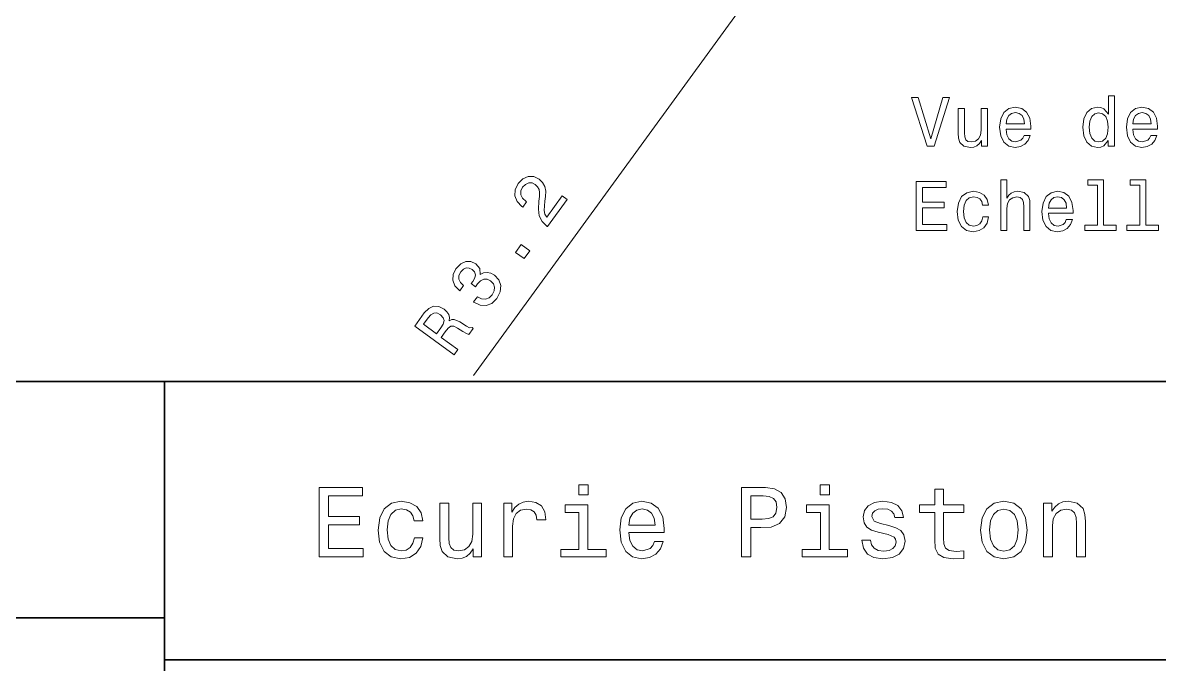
# Model space of a CAD drawing. Extents: x 0 to 296, y 0 to 210.
# Drawn here: x 151.8 to 233.5, y 49.7 to 95.8 of the extents above; entities that cross this region are included whole.
import ezdxf

# ---------------------------------------------------------------- set-up
doc = ezdxf.new("R2010")
doc.units = 0

msp = doc.modelspace()

# ---------------------------------------------------------------- linework, layer by layer
at = {"color": 7, "lineweight": 13}
msp.add_line((211.814133, 108.352463), (184.19104, 70.415001), dxfattribs=at)
at = {"color": 7, "lineweight": 35}
for p, q in [((97, 70), (287, 70)), ((162, 10), (162, 70)), ((97, 53), (162, 53)), ((162, 50), (287, 50))]:
    msp.add_line(p, q, dxfattribs=at)
at = {"color": 7, "lineweight": 13}
for points in [[(217.944702, 90.400879), (217.067169, 87.420334), (216.164444, 90.400879), (215.685333, 90.400879), (216.815018, 86.895836), (217.319336, 86.895836), (218.423798, 90.400879)], [(229.831589, 87.314423), (229.831589, 86.895836), (230.275391, 86.895836), (230.275391, 90.516876), (229.836624, 90.516876), (229.836624, 89.190506), (229.498734, 89.573792), (229.291962, 89.664566), (229.054932, 89.699867), (228.626251, 89.599007), (228.293396, 89.316582), (228.076538, 88.862694), (228.0009, 88.252464), (228.076538, 87.642235), (228.293396, 87.183296), (228.626251, 86.895836), (229.054932, 86.800018), (229.291962, 86.83532), (229.503769, 86.926094)], [(221.147141, 89.60405), (220.703339, 89.60405), (220.703339, 88.040649), (220.652908, 87.677536), (220.506653, 87.415291), (220.279709, 87.253906), (219.982162, 87.203476), (219.745132, 87.24382), (219.593826, 87.364853), (219.508102, 87.571625), (219.48793, 87.864136), (219.48793, 89.60405), (219.044128, 89.60405), (219.044128, 87.823792), (219.05925, 87.465721), (219.155075, 87.168167), (219.447586, 86.895836), (219.916595, 86.800018), (220.168762, 86.83532), (220.38562, 86.926094), (220.57222, 87.082436), (220.723511, 87.30938), (220.723511, 86.895836), (221.147141, 86.895836)], [(222.483597, 88.121338), (224.25882, 88.121338), (224.263855, 88.32811), (224.183167, 88.908081), (223.961273, 89.341805), (223.608246, 89.60405), (223.139221, 89.699867), (222.680283, 89.599007), (222.327255, 89.316582), (222.100311, 88.857651), (222.019623, 88.252464), (222.095276, 87.632149), (222.32222, 87.178253), (222.670197, 86.895836), (223.124084, 86.800018), (223.517456, 86.865578), (223.840225, 87.037048), (224.077255, 87.30938), (224.213425, 87.672493), (223.774673, 87.672493), (223.683884, 87.470764), (223.552765, 87.319466), (223.179565, 87.198433), (222.892105, 87.253906), (222.675247, 87.43042), (222.534027, 87.71788), (222.483597, 88.106209)], [(222.483597, 88.494537), (222.539078, 88.842522), (222.675247, 89.099724), (222.882019, 89.256065), (223.154358, 89.311539), (223.421646, 89.256065), (223.628418, 89.099724), (223.754501, 88.842522), (223.799881, 88.494537)], [(229.130569, 89.301453), (229.42308, 89.23085), (229.644989, 89.034164), (229.776108, 88.706352), (229.826538, 88.252464), (229.776108, 87.793533), (229.644989, 87.465721), (229.42308, 87.263992), (229.130569, 87.198433), (228.853195, 87.263992), (228.641388, 87.465721), (228.500168, 87.798576), (228.454788, 88.252464), (228.500168, 88.701309), (228.641388, 89.029121), (228.853195, 89.23085)], [(231.591675, 88.121338), (233.366882, 88.121338), (233.371933, 88.32811), (233.291245, 88.908081), (233.069336, 89.341805), (232.716309, 89.60405), (232.247284, 89.699867), (231.788361, 89.599007), (231.435333, 89.316582), (231.208389, 88.857651), (231.127701, 88.252464), (231.203339, 87.632149), (231.430283, 87.178253), (231.778275, 86.895836), (232.232162, 86.800018), (232.625534, 86.865578), (232.948303, 87.037048), (233.185333, 87.30938), (233.321503, 87.672493), (232.882736, 87.672493), (232.791962, 87.470764), (232.660828, 87.319466), (232.287643, 87.198433), (232.000168, 87.253906), (231.78331, 87.43042), (231.642105, 87.71788), (231.591675, 88.106209)], [(231.591675, 88.494537), (231.647141, 88.842522), (231.78331, 89.099724), (231.990082, 89.256065), (232.262421, 89.311539), (232.529709, 89.256065), (232.736481, 89.099724), (232.862564, 88.842522), (232.907959, 88.494537)], [(189.517319, 81.127861), (190.933319, 83.072586), (190.582703, 83.327881), (189.463562, 81.790855), (189.334274, 82.015991), (189.282135, 82.278542), (189.322174, 82.941849), (189.375015, 83.271454), (189.39563, 83.668182), (189.331299, 84.008224), (189.170914, 84.293449), (188.927429, 84.533112), (188.5345, 84.713165), (188.1259, 84.717468), (187.740936, 84.548599), (187.403702, 84.213974), (187.188034, 83.77211), (187.162949, 83.334976), (187.329193, 82.920715), (187.685333, 82.5616), (187.742401, 82.520035), (188.012543, 82.891037), (187.979919, 82.914787), (187.729401, 83.153343), (187.605713, 83.41185), (187.60289, 83.682152), (187.727249, 83.947197), (187.940201, 84.153976), (188.169769, 84.255074), (188.411896, 84.253456), (188.641357, 84.148766), (188.808105, 83.983673), (188.910706, 83.790436), (188.95433, 83.559044), (188.94603, 83.290604), (188.901352, 82.955063), (188.863205, 82.371468), (188.92746, 81.894234), (189.131897, 81.489594), (189.505096, 81.136765)], [(216.008102, 80.849007), (218.227112, 80.849007), (218.227112, 81.272636), (216.472076, 81.272636), (216.472076, 82.457794), (218.035477, 82.457794), (218.035477, 82.876381), (216.472076, 82.876381), (216.472076, 83.925377), (218.186768, 83.925377), (218.186768, 84.349007), (216.008102, 84.349007)], [(222.095276, 80.849007), (222.539078, 80.849007), (222.539078, 82.412407), (222.584473, 82.770477), (222.730713, 83.032722), (222.957672, 83.194107), (223.260254, 83.254623), (223.502335, 83.204193), (223.653625, 83.068024), (223.729279, 82.84108), (223.754501, 82.53849), (223.754501, 80.849007), (224.198303, 80.849007), (224.198303, 82.629265), (224.178131, 82.987335), (224.087341, 83.284889), (223.789795, 83.55722), (223.325821, 83.653038), (223.073654, 83.617737), (222.856796, 83.521919), (222.675247, 83.370621), (222.539078, 83.163849), (222.539078, 84.470047), (222.095276, 84.470047)], [(229.049881, 84.096848), (229.049881, 81.222206), (228.137054, 81.222206), (228.137054, 80.849007), (230.401474, 80.849007), (230.401474, 81.222206), (229.493683, 81.222206), (229.493683, 84.470047), (228.353912, 84.470047), (228.353912, 84.096848)], [(232.085907, 84.096848), (232.085907, 81.222206), (231.17308, 81.222206), (231.17308, 80.849007), (233.4375, 80.849007), (233.4375, 81.222206), (232.529709, 81.222206), (232.529709, 84.470047), (231.389938, 84.470047), (231.389938, 84.096848)], [(220.784027, 82.659523), (221.222794, 82.659523), (221.132019, 83.062981), (220.915161, 83.380707), (220.577255, 83.577393), (220.138504, 83.653038), (219.654358, 83.552177), (219.286194, 83.269753), (219.054214, 82.810822), (218.973511, 82.195549), (219.049164, 81.58532), (219.276108, 81.131424), (219.634186, 80.849007), (220.123367, 80.753189), (220.557083, 80.828835), (220.894989, 81.040649), (221.126968, 81.373505), (221.227844, 81.817307), (220.804214, 81.817307), (220.728561, 81.534889), (220.587341, 81.323067), (220.38562, 81.191948), (220.138504, 81.151604), (219.830872, 81.217163), (219.608963, 81.418892), (219.472794, 81.746704), (219.427399, 82.210678), (219.472794, 82.664566), (219.613998, 82.992378), (219.840958, 83.194107), (220.138504, 83.264709), (220.400742, 83.219322), (220.597443, 83.103333), (220.728561, 82.91169)], [(225.519623, 82.074509), (227.294846, 82.074509), (227.299881, 82.281281), (227.219193, 82.861252), (226.997284, 83.294975), (226.644272, 83.55722), (226.175247, 83.653038), (225.716309, 83.552177), (225.363281, 83.269753), (225.136337, 82.810822), (225.055649, 82.205635), (225.131302, 81.58532), (225.358246, 81.131424), (225.706223, 80.849007), (226.16011, 80.753189), (226.553482, 80.818748), (226.876251, 80.990219), (227.113281, 81.26255), (227.249451, 81.625664), (226.810699, 81.625664), (226.71991, 81.423935), (226.588791, 81.272636), (226.215591, 81.151604), (225.928131, 81.207077), (225.711273, 81.383591), (225.570053, 81.671051), (225.519623, 82.05938)], [(225.519623, 82.447708), (225.575104, 82.795692), (225.711273, 83.052895), (225.918045, 83.209236), (226.190369, 83.264709), (226.457672, 83.209236), (226.664444, 83.052895), (226.790512, 82.795692), (226.835907, 82.447708)], [(187.837708, 78.821098), (188.247375, 79.383728), (187.639908, 79.826035), (187.23024, 79.263412)], [(184.206589, 75.70192), (184.235123, 75.681137), (184.674011, 75.461388), (185.107086, 75.43927), (185.514297, 75.604416), (185.874512, 75.953491), (186.113937, 76.427963), (186.166107, 76.876587), (186.029144, 77.288239), (185.715637, 77.628792), (185.451355, 77.771317), (185.190338, 77.824112), (184.932632, 77.787186), (184.680054, 77.671631), (184.652863, 78.096939), (184.370514, 78.446007), (184.00798, 78.616402), (183.639786, 78.616234), (183.281143, 78.440681), (182.943161, 78.087875), (182.741226, 77.673454), (182.71579, 77.26152), (182.867584, 76.870262), (183.202225, 76.533035), (183.230759, 76.512253), (183.494965, 76.875107), (183.257782, 77.09771), (183.147415, 77.340263), (183.157944, 77.59462), (183.292313, 77.864845), (183.479294, 78.053101), (183.677719, 78.145691), (183.884613, 78.138527), (184.098877, 78.038666), (184.271927, 77.856514), (184.33522, 77.660706), (184.292084, 77.430099), (184.147339, 77.179901), (184.027496, 77.023865), (184.349579, 76.789352), (184.486877, 76.995056), (184.710587, 77.225189), (184.947968, 77.345566), (185.190079, 77.343948), (185.427689, 77.233322), (185.6315, 77.016296), (185.720734, 76.770416), (185.694244, 76.502731), (185.549866, 76.22731), (185.322083, 76.000153), (185.063217, 75.901665), (184.781433, 75.925919), (184.479691, 76.076996)], [(182.805786, 71.910248), (183.081848, 72.289406), (181.887299, 73.159195), (182.169312, 73.546509), (182.389343, 73.822983), (182.577026, 73.960815), (182.782806, 73.960701), (183.05304, 73.826324), (183.434814, 73.579544), (183.693176, 73.428864), (183.87149, 73.373886), (184.183182, 73.801971), (184.105713, 73.858368), (183.923279, 73.847717), (183.687531, 73.969467), (183.210129, 74.273407), (182.821274, 74.450485), (182.647003, 74.433899), (182.462662, 74.343529), (182.479492, 74.580826), (182.419907, 74.798874), (182.293961, 75.002884), (182.095688, 75.184677), (181.711655, 75.376953), (181.33606, 75.400894), (180.985214, 75.244614), (180.665039, 74.916275), (179.976349, 73.970413)], [(180.934418, 74.557953), (181.139954, 74.788834), (181.345062, 74.907745), (181.567902, 74.913925), (181.818863, 74.787346), (182.025635, 74.574402), (182.088181, 74.360428), (182.025024, 74.119446), (181.858383, 73.847755), (181.540741, 73.411514), (180.598969, 74.097252)], [(173.109512, 57.381123), (176.279541, 57.381123), (176.279541, 57.986309), (173.772339, 57.986309), (173.772339, 59.679394), (176.005768, 59.679394), (176.005768, 60.277374), (173.772339, 60.277374), (173.772339, 61.775936), (176.221893, 61.775936), (176.221893, 62.381123), (173.109512, 62.381123)], [(192.439484, 62.554031), (191.769455, 62.554031), (191.769455, 61.833572), (192.439484, 61.833572)], [(203.462524, 57.381123), (204.125351, 57.381123), (204.125351, 59.492073), (204.860229, 59.492073), (205.602295, 59.528095), (206.193085, 59.780258), (206.574921, 60.270172), (206.704605, 60.940201), (206.603745, 61.559795), (206.315552, 62.013687), (205.840057, 62.287464), (205.191635, 62.381123), (203.462524, 62.381123)], [(209.788177, 62.554031), (209.118149, 62.554031), (209.118149, 61.833572), (209.788177, 61.833572)], [(217.353027, 60.579971), (217.353027, 58.64193), (217.396255, 58.015129), (217.597992, 57.582851), (218.001434, 57.330688), (218.685883, 57.244236), (219.43515, 57.280258), (219.43515, 57.827808), (218.887604, 57.78458), (218.390488, 57.842216), (218.123917, 58.022331), (218.008652, 58.324928), (217.98703, 58.75), (217.98703, 60.579971), (219.43515, 60.579971), (219.43515, 61.120316), (217.98703, 61.120316), (217.98703, 62.251438), (217.353027, 62.251438), (217.353027, 61.120316), (216.257935, 61.120316), (216.257935, 60.579971)], [(179.932281, 59.967579), (180.559082, 59.967579), (180.429398, 60.543945), (180.119598, 60.997837), (179.636887, 61.278816), (179.010086, 61.386887), (178.318436, 61.242794), (177.792511, 60.839336), (177.46109, 60.183716), (177.345825, 59.304752), (177.453888, 58.432995), (177.778091, 57.78458), (178.289627, 57.381123), (178.988464, 57.244236), (179.608063, 57.352303), (180.090775, 57.6549), (180.42218, 58.130402), (180.566284, 58.764408), (179.96109, 58.764408), (179.853027, 58.36095), (179.651291, 58.058357), (179.363113, 57.871037), (179.010086, 57.8134), (178.570602, 57.907059), (178.253601, 58.195244), (178.059082, 58.663544), (177.994232, 59.326366), (178.059082, 59.974781), (178.260803, 60.443081), (178.585007, 60.731266), (179.010086, 60.83213), (179.38472, 60.767288), (179.66571, 60.601585), (179.853027, 60.327808)], [(186.380402, 57.381123), (187.014404, 57.381123), (187.014404, 59.592937), (187.079254, 60.12608), (187.273773, 60.507923), (187.590775, 60.738472), (188.015854, 60.817722), (188.332855, 60.767288), (188.570602, 60.623199), (188.714691, 60.378242), (188.765121, 60.046829), (189.406342, 60.046829), (189.319885, 60.630402), (189.082123, 61.048271), (188.685883, 61.30043), (188.145538, 61.386887), (187.778091, 61.32925), (187.46109, 61.185158), (187.180115, 60.940201), (186.956772, 60.608788), (186.956772, 61.25), (186.380402, 61.25)], [(195.37175, 59.131844), (197.907776, 59.131844), (197.914978, 59.427231), (197.799713, 60.255764), (197.482712, 60.875359), (196.978378, 61.25), (196.30835, 61.386887), (195.65274, 61.242794), (195.148407, 60.839336), (194.824203, 60.183716), (194.708923, 59.319164), (194.817001, 58.432995), (195.141205, 57.78458), (195.638321, 57.381123), (196.286743, 57.244236), (196.848694, 57.337894), (197.309799, 57.582851), (197.648407, 57.971901), (197.842941, 58.490631), (197.216141, 58.490631), (197.086456, 58.20245), (196.899139, 57.986309), (196.365997, 57.8134), (195.955322, 57.892651), (195.645538, 58.14481), (195.443802, 58.555473), (195.37175, 59.110229)], [(205.01152, 61.76873), (205.443802, 61.725502), (205.760803, 61.588615), (205.94812, 61.336452), (206.01297, 60.940201), (205.940918, 60.522331), (205.746399, 60.270172), (205.414978, 60.140488), (204.96109, 60.104465), (204.125351, 60.104465), (204.125351, 61.76873)], [(214.060516, 59.636166), (213.44812, 59.780258), (212.994232, 59.945965), (212.842941, 60.28458), (212.886169, 60.522331), (213.03746, 60.695244), (213.282425, 60.803314), (213.635437, 60.846542), (213.97406, 60.803314), (214.240631, 60.67363), (214.413544, 60.479107), (214.485596, 60.219738), (215.105194, 60.219738), (215.105194, 60.23415), (214.997116, 60.70245), (214.701721, 61.069885), (214.240631, 61.30043), (213.635437, 61.386887), (213.023056, 61.30043), (212.57637, 61.062679), (212.29538, 60.709652), (212.208939, 60.262966), (212.273773, 59.830688), (212.475494, 59.528095), (212.806915, 59.311958), (213.289627, 59.16066), (213.995682, 58.987751), (214.427948, 58.807636), (214.543228, 58.663544), (214.586456, 58.447407), (214.521606, 58.180836), (214.348694, 57.979107), (214.067719, 57.849422), (213.693085, 57.806194), (213.296829, 57.849422), (213.008636, 58.000721), (212.814117, 58.245674), (212.734863, 58.584293), (212.122482, 58.584293), (212.223343, 58.007923), (212.518738, 57.590057), (212.98703, 57.337894), (213.635437, 57.244236), (214.312683, 57.337894), (214.809799, 57.590057), (215.112396, 57.993515), (215.220459, 58.519451), (215.141205, 58.973343), (214.917862, 59.283138), (214.55043, 59.484871)], [(220.65274, 59.311958), (220.768005, 58.432995), (221.099426, 57.78458), (221.625366, 57.381123), (222.331421, 57.244236), (223.030258, 57.381123), (223.556198, 57.777374), (223.887604, 58.425793), (224.010086, 59.311958), (223.887604, 60.190922), (223.556198, 60.846542), (223.030258, 61.242794), (222.331421, 61.386887), (221.625366, 61.242794), (221.099426, 60.839336), (220.768005, 60.190922)], [(225.177246, 57.381123), (225.811249, 57.381123), (225.811249, 59.614552), (225.876083, 60.12608), (226.085022, 60.500717), (226.409225, 60.731266), (226.841507, 60.817722), (227.187317, 60.745674), (227.403458, 60.551151), (227.511536, 60.226944), (227.547546, 59.794666), (227.547546, 57.381123), (228.181564, 57.381123), (228.181564, 59.924351), (228.15274, 60.435879), (228.023056, 60.86095), (227.597992, 61.25), (226.935165, 61.386887), (226.567719, 61.336452), (226.257935, 61.199566), (225.991364, 60.969017), (225.782425, 60.659222), (225.782425, 61.25), (225.177246, 61.25)], [(184.788177, 61.25), (184.154175, 61.25), (184.154175, 59.016571), (184.082123, 58.497837), (183.873199, 58.123196), (183.548996, 57.892651), (183.123917, 57.820602), (182.785294, 57.878242), (182.569168, 58.051151), (182.446686, 58.346542), (182.417862, 58.764408), (182.417862, 61.25), (181.783859, 61.25), (181.783859, 58.706772), (181.805481, 58.195244), (181.942368, 57.770172), (182.360229, 57.381123), (183.030258, 57.244236), (183.390488, 57.294666), (183.700287, 57.424351), (183.966858, 57.647694), (184.182999, 57.971901), (184.182999, 57.381123), (184.788177, 57.381123)], [(192.417862, 57.914265), (192.417862, 61.120316), (190.789627, 61.120316), (190.789627, 60.579971), (191.783859, 60.579971), (191.783859, 57.914265), (190.48703, 57.914265), (190.48703, 57.381123), (193.729111, 57.381123), (193.729111, 57.914265)], [(195.37175, 59.664986), (195.451004, 60.162102), (195.645538, 60.529537), (195.940918, 60.75288), (196.329971, 60.83213), (196.711807, 60.75288), (197.007202, 60.529537), (197.187317, 60.162102), (197.252167, 59.664986)], [(209.766571, 57.914265), (209.766571, 61.120316), (208.138321, 61.120316), (208.138321, 60.579971), (209.132568, 60.579971), (209.132568, 57.914265), (207.835724, 57.914265), (207.835724, 57.381123), (211.077805, 57.381123), (211.077805, 57.914265)], [(221.301147, 59.319164), (221.365997, 59.967579), (221.567719, 60.435879), (221.891937, 60.72406), (222.331421, 60.824928), (222.763687, 60.72406), (223.087891, 60.443081), (223.289627, 59.967579), (223.361679, 59.319164), (223.289627, 58.663544), (223.087891, 58.188038), (222.763687, 57.899853), (222.331421, 57.806194), (221.891937, 57.899853), (221.567719, 58.188038), (221.365997, 58.663544)]]:
    msp.add_lwpolyline(points, close=True, dxfattribs=at)

doc.saveas('drawing.dxf')
